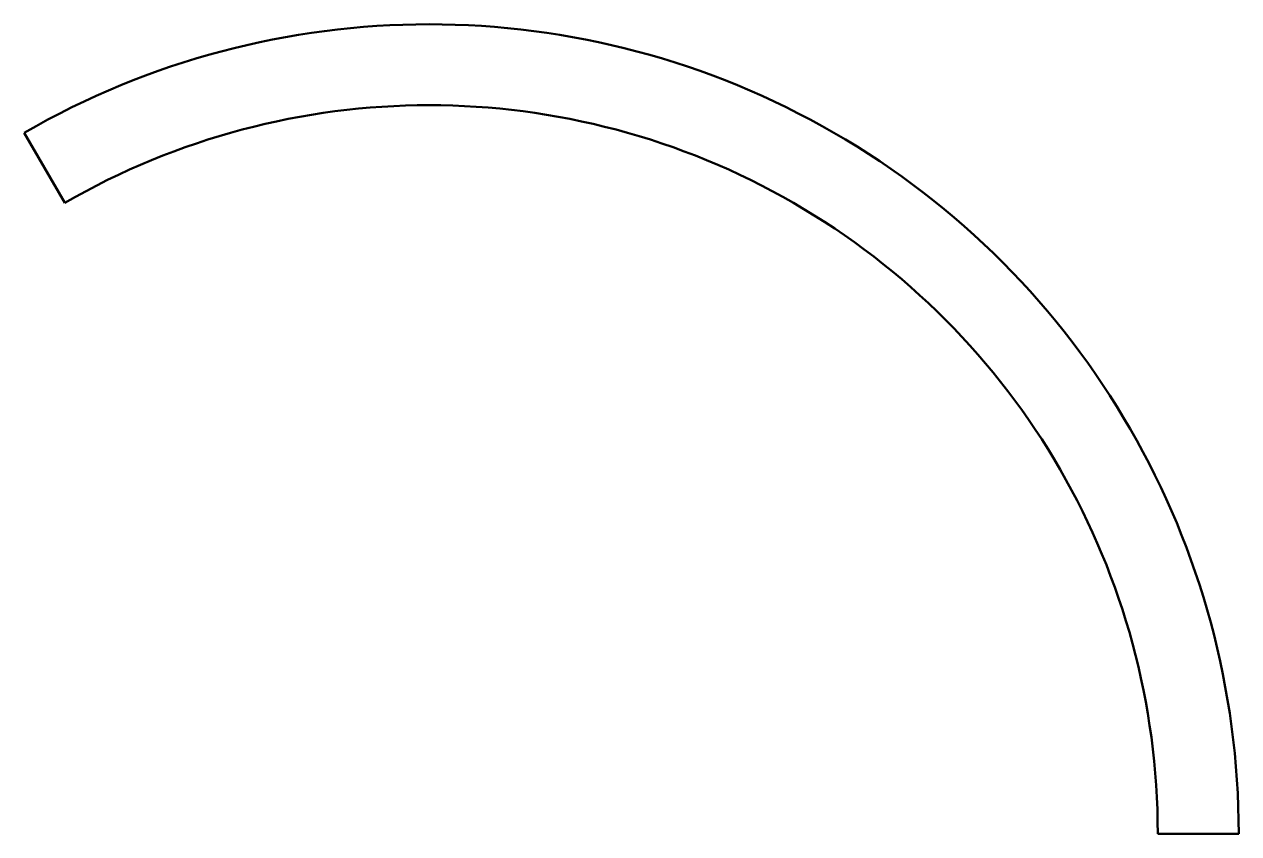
# Model space of a CAD drawing. Header units: millimetres. Extents: x -140 to 10, y 0 to 100.
import ezdxf

# ---------------------------------------------------------------- set-up
doc = ezdxf.new("R2010")
doc.units = ezdxf.units.MM
doc.layers.add('IV_OUTER_PROFILE', color=7, linetype='Continuous', lineweight=50)

msp = doc.modelspace()

# ---------------------------------------------------------------- linework, layer by layer
at = {"layer": 'IV_OUTER_PROFILE'}
for p, q in [((-135, 77.94), (-140, 86.6)), ((10, 0), (0, 0))]:
    msp.add_line(p, q, dxfattribs=at)
for radius in [100, 90]:
    msp.add_arc((-90, 0), radius, 0, 120, dxfattribs=at)

doc.saveas('drawing.dxf')
